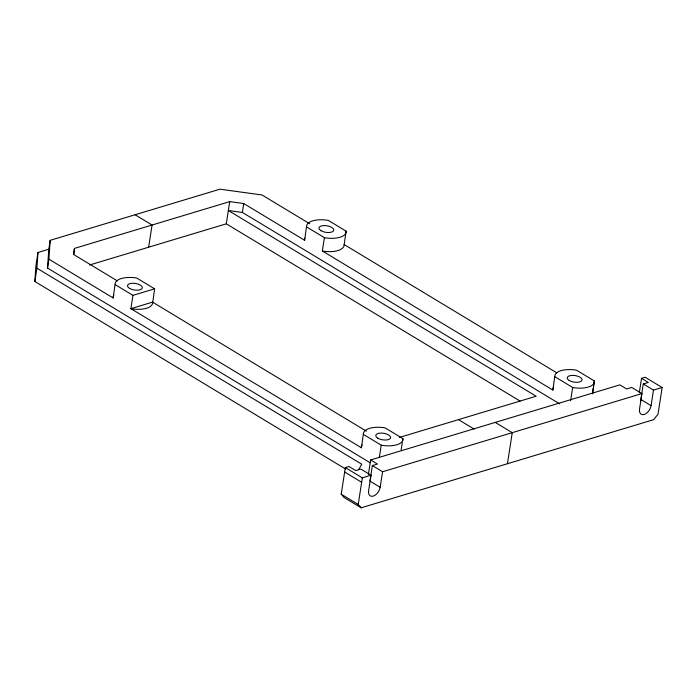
<?xml version="1.0" encoding="UTF-8"?>
<svg xmlns="http://www.w3.org/2000/svg" width="697" height="697" viewBox="0 0 697 697"><rect width="100%" height="100%" fill="white"/><g stroke="black" fill="none" stroke-linecap="round" stroke-linejoin="round"><path stroke-width="1.05" d="M345.686 469.072L34.85 281.501L35.904 265.801L37.969 252.488L48.799 249.221L50.175 240.343L219.947 189.192L262.02 194.968L309.52 223.632M34.85 281.501L36.915 268.188L37.969 252.488M370.09 462.703L47.535 268.066L48.799 249.221M47.535 268.066L48.912 259.188L50.175 240.343M306.671 226.969L324.393 237.66L325.769 237.93A20.039 8.878 8.8 0 0 346.209 231.77L346.069 231.125L328.348 220.435L326.963 220.165A20.039 8.878 8.8 0 0 306.532 226.325L304.615 240.282L243.75 203.55L229.722 201.625L74.405 248.428L73.987 254.71L117.323 280.865M73.49 254.344L74.405 248.428M48.912 259.188L113.175 297.967L115.092 284.01A20.039 8.878 8.8 0 1 135.523 277.85L136.908 278.129L154.621 288.819L152.704 302.777A20.039 8.878 8.8 0 1 132.273 308.937L130.888 308.658L132.953 295.345L154.621 288.819M148.635 247.217L152.068 225.026L135.061 214.763M89.608 264.999L226.29 223.815L229.722 201.625M559.7 403.903L242.382 212.428L243.75 203.55M592.581 393.875L594.341 380.945L576.619 370.255L575.243 369.976A20.039 8.878 8.8 0 0 554.812 376.136L552.887 390.093L322.336 250.972L324.393 237.66M322.336 250.972L323.713 251.242A20.039 8.878 8.8 0 0 344.144 245.083L346.069 231.125M341.216 494.199L345.337 467.582L348.953 466.493L355.758 470.597L360.811 469.072L371.013 475.223L368.608 490.758A8.015 4.879 -58.9 0 0 373.287 496.116A8.015 4.879 -58.9 0 0 380.17 487.273L382.575 471.747L641.92 393.587L639.515 409.122A8.015 4.879 -58.9 0 0 644.202 414.48A8.015 4.879 -58.9 0 0 651.076 405.637L653.481 390.111L662.15 387.497L658.029 414.123L653.734 419.646L361.151 507.808L344.144 497.553L341.216 494.199L358.223 504.462L361.151 507.808M366.387 431.155L152.565 302.132L130.888 308.658L361.447 447.788L363.372 433.83A20.039 8.878 8.8 0 1 383.803 427.67L385.18 427.941L402.901 438.631L403.04 439.276A20.039 8.878 8.8 0 1 382.609 445.435L381.224 445.165L363.512 434.475M358.223 504.462L362.344 477.837L371.013 475.223M368.382 474.457L370.63 459.959L619.86 384.857L626.664 388.961L631.717 387.436L641.92 393.587M370.63 459.959L377.425 464.063L372.372 465.587L369.968 481.122L380.17 487.273M379.325 457.45L381.224 445.165M401.158 449.896L402.265 442.726M402.578 440.678L402.901 438.631M507.442 463.732L512.251 432.671L495.245 422.408M570.608 400.784L572.664 387.471L554.951 376.781M592.441 393.23L593.234 388.107M593.548 386.06L594.341 380.945M639.288 392.82L641.536 378.323L645.143 377.234L662.15 387.497M640.395 401.376A8.015 4.879 -58.9 0 0 640.874 399.486L643.279 383.951L648.332 382.426L641.536 378.323M358.685 469.708L361.708 464.185L36.915 268.188M399.459 437.42L536.141 396.227L228.355 210.503L242.382 212.428M572.664 387.471L574.049 387.75A20.039 8.878 8.8 0 0 594.48 381.59M643.279 383.951L653.481 390.111M640.874 399.486L651.076 405.637M344.004 244.438L556.894 372.904M226.29 223.815L520.136 401.123M458.487 419.629L474.108 429.064M115.232 284.655L132.953 295.345M372.372 465.587L382.575 471.747M345.337 467.582L362.344 477.837M344.658 472.017L361.656 482.28M552.887 390.093L552.747 389.449A20.039 8.878 8.8 0 1 553.575 387.244M361.447 447.788L361.307 447.134A20.039 8.878 8.8 0 1 362.135 444.93M304.615 240.282L304.476 239.637A20.039 8.878 8.8 0 1 304.877 238.13M113.175 297.967L113.036 297.323A20.039 8.878 8.8 0 1 113.864 295.119M129.511 288.366A7.51 3.328 8.8 0 0 142.057 288.584A7.51 3.328 8.8 0 0 133.223 283.252A7.51 3.328 8.8 0 0 129.511 288.366M377.783 438.186A7.51 3.328 8.8 0 0 390.329 438.404A7.51 3.328 8.8 0 0 381.494 433.072A7.51 3.328 8.8 0 0 377.783 438.186M320.951 230.681A7.51 3.328 8.8 0 0 333.497 230.899A7.51 3.328 8.8 0 0 324.663 225.567A7.51 3.328 8.8 0 0 320.951 230.681M569.231 380.492A7.51 3.328 8.8 0 0 581.768 380.71A7.51 3.328 8.8 0 0 572.934 375.378A7.51 3.328 8.8 0 0 569.231 380.492"/></g></svg>
